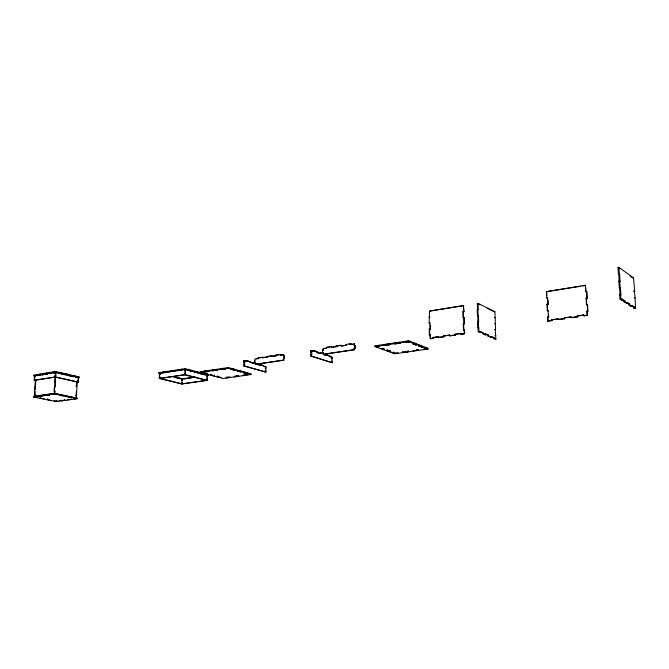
<?xml version="1.0" encoding="UTF-8"?>
<svg xmlns="http://www.w3.org/2000/svg" width="669" height="669" viewBox="0 0 669 669"><rect width="100%" height="100%" fill="white"/><g stroke="black" fill="none" stroke-linecap="round" stroke-linejoin="round"><path stroke-width="1" d="M332.259 357.305L329.198 356.569L329.198 355.883L332.259 357.305L332.259 358.659L331.673 358.743M336.465 346.785L331.623 347.52L331.222 346.676L326.413 347.403L326.815 348.248M331.623 347.52L331.222 346.676M313.928 351.25L313.343 351.334L313.937 350.556L313.928 351.25L310.751 350.481L310.742 351.869L311.737 351.919L311.721 354.704L310.725 354.662L310.717 356.059L332.25 362.74L331.866 358.534L331.289 358.617M320.351 353.366L320.351 352.68L319.765 353.458L320.351 353.366L316.571 352.404L319.765 353.458M322.575 352.898L323.579 352.948L322.575 352.898L322.583 350.088L323.587 350.138L322.583 350.088M354.537 349.778L354.135 348.206L354.537 349.778L323.579 354.353L323.177 352.814M323.177 350.004L323.186 348.599L326.413 348.114M326.664 354.771L326.079 355.54L326.664 354.771L329.784 355.799M317.156 352.312L317.156 351.618L313.937 350.556M311.721 354.704L311.135 354.796L310.742 351.869M332.25 362.74L311.311 355.967L311.319 354.57M311.328 351.785L311.336 350.389M283.355 358.726L283.756 360.223L283.355 358.726L284.342 358.768L284.367 356.033L283.388 355.983L283.405 354.62L280.344 355.08L280.353 354.394L275.854 355.08L275.845 355.766L266.931 356.435L267.341 357.238L266.931 356.435M284.367 356.033L283.798 356.117L283.405 354.62M283.924 358.643L283.957 355.9M275.854 355.08L276.264 355.891L271.371 356.435M283.815 354.746L280.763 355.214L280.353 354.394M247.02 361.319L246.485 361.402L247.028 360.658L247.02 361.319L243.784 360.616L243.759 361.946L244.72 361.988L244.67 364.664L243.708 364.622L243.683 365.951L265.978 372.106L265.635 368.075L265.1 368.151L266.036 368.193L266.053 366.888L260.249 364.53L259.706 365.266L260.249 364.53M271.79 356.569L271.38 355.757M258.117 357.773L258.527 358.576L258.117 357.773L267.341 357.238M262.925 357.907L262.516 357.104M253.685 363.267L253.15 363.351L253.693 362.606L253.685 363.267L247.028 360.658M251.118 374.548L251.126 373.896L228.397 367.557L200.098 371.747L200.081 372.39L223.112 378.495L251.118 374.548L228.38 368.218L200.081 372.39M254.588 360.315L254.964 363.133L254.588 360.315L255.132 360.24L255.157 358.893L258.109 358.442M283.756 360.223L255.483 364.396L255.09 362.924L254.546 363.008M244.67 364.664L244.135 364.739L243.759 361.946M265.978 372.106L244.218 365.876L244.252 364.538M244.302 361.87L244.327 360.532M244.327 372.876L244.336 372.223L243.817 372.298L247.605 373.135L247.589 373.787L243.8 372.951L247.589 373.787M244.812 374.623L246.878 374.331L246.861 374.974L246.468 374.222M247.07 373.854L247.087 373.21M238.632 375.501L238.616 376.137L234.526 376.714L234.543 376.078M228.38 368.218L228.397 367.557M230.471 369.246L234.367 370.108L230.471 369.246L231.006 368.51L234.376 369.447L230.487 368.586M230.997 369.171L231.006 368.51M220.745 369.522L225.344 369.029L220.745 369.522L220.753 368.87L224.098 368.368M221.171 369.639L220.753 368.87M210.584 374.322L210.568 374.966L214.431 375.786L211.07 374.891L211.086 374.247M213.929 375.861L214.448 375.142M216.589 370.141L216.605 369.48L212.474 370.091L217.032 369.597L217.015 370.25L212.458 370.743L217.015 370.25M217.266 376.739L221.071 377.55L217.266 376.739L217.274 376.103M217.768 376.672L217.785 376.028M204.271 371.956L208.778 371.471L204.271 371.956L204.288 371.303L208.795 370.818L204.288 371.303M204.814 374.673L204.831 374.046L201.009 373.243L204.831 374.046M206.863 379.206L207.357 379.139L207.014 376.522L207.423 376.63L206.93 376.697M207.699 373.352L207.181 374.071L207.198 373.419M207.323 380.393L207.457 375.376L185.137 369.489L159.473 373.369L159.289 378.42L181.851 383.998L207.323 380.393L184.978 374.623L159.289 378.42M208.36 375.418L208.377 374.791L185.221 368.652L158.586 372.7L158.561 373.335L185.204 369.296L208.36 375.418L206.328 375.71M201.494 373.168L200.984 373.871M187.922 369.581L187.412 370.292L191.334 371.119L191.359 370.484L187.429 369.656M188.466 377.341L188.859 378.069M192.296 376.789L192.697 377.517L182.486 378.997L173.062 376.614M194.746 372.023L194.763 371.387L194.269 371.462L197.648 372.357M179.81 378.32L179.836 377.701M181.976 369.965L182.001 369.33L178.071 369.924L178.046 370.559M184.644 369.564L184.602 370.843L185.53 370.885L185.447 373.453L184.519 373.411L184.477 374.699L206.83 380.469M184.978 374.623L185.137 369.489M185.204 369.296L185.221 368.652M174.157 370.517L174.567 371.262L174.157 370.517L171.239 370.961M176.465 376.848L175.972 377.533M162.968 373.018L162.559 372.273L166.405 371.696L166.815 372.441L164.892 372.725M170.269 371.103L170.687 371.855M159.774 377.266L159.331 377.157L159.807 377.082L159.766 378.353L182.328 383.931M160.343 374.673L159.95 373.302L160.393 373.411M53.662 373.018L56.087 372.625L55.176 372.349L55.109 373.511L55.962 373.545L55.82 375.869L54.967 375.836L54.9 376.998L78.022 382.175L78.49 380.97L77.654 380.937M78.064 380.878L78.181 378.595L78.616 378.696L78.181 378.595M77.186 398.665L77.219 398.097L54.348 393.339L33.483 396.424L33.45 397.001L56.413 401.609L77.186 398.665L54.314 393.924L33.45 397.001M78.022 382.175L78.674 377.559L55.577 372.282L34.47 375.752L34.178 380.327L36.201 380.77M71.098 399.385L67.452 399.744L71.098 399.385L71.131 398.808M77.512 377.508L75.564 377.065L75.965 376.363L72.511 375.568L72.076 376.212M75.513 398.607L73.891 398.833L74.359 398.348M75.948 398.691L76.509 395.772L75.672 395.739M76.074 395.68L76.35 391.256M76.174 386.59L76.835 381.966L77.261 382.066L76.35 398.64L74.326 398.925M64.717 399.719L64.684 400.288L61.071 400.647L61.54 400.171M68.598 375.418L69.032 374.774L65.537 373.979L65.102 374.615M64.257 400.196L64.291 399.627M39.488 395.697L52.349 393.79L52.767 394.467L54.799 394.166L54.975 391.248L54.122 391.214L54.398 386.54L55.251 386.573L55.527 381.915L54.674 381.882L55.36 377.165L54.314 393.924M55.535 372.115L55.577 371.538L79.536 377.023L79.511 377.592L55.535 372.115L33.634 375.719L33.667 375.15L55.577 371.538M34.178 380.327L55.301 376.931L55.577 372.282M54.599 400.974L54.239 400.463L54.206 401.032L56.33 401.325M55.97 400.815L55.937 401.375L58.337 401.183L56.372 401.467L56.405 400.898M56.188 394.601L56.221 394.016M56.413 401.609L56.447 401.04M62.016 373.168L61.573 373.812L62.016 373.168L58.471 372.357L58.027 373.001M47.022 373.294L46.989 373.871L46.571 373.193L47.022 373.294L44.622 373.687M45.852 395.329L49.523 394.944L45.852 395.329L46.337 394.844M47.248 399.059L47.215 399.627L50.719 400.33M47.608 399.569L47.641 399M53.47 372.232L49.79 372.666L50.2 373.344L51.814 373.076M49.08 394.852L49.565 394.367M53.018 372.131L53.428 372.809M40.642 374.347L40.199 374.247L40.608 374.916M40.157 397.629L40.123 398.206L44.07 398.858L43.719 398.348M40.516 398.147L40.558 397.578M46.571 373.193L43.376 373.72L43.786 374.397L42.197 374.657M42.64 395.805L43.092 395.897L39.446 396.274L43.125 395.312M35.097 379.223L34.646 379.122L34.571 380.268L55.343 377.099M34.847 376.998L34.395 376.898L34.863 375.694L35.49 375.827M36.201 380.41L35.357 380.377L34.295 397.035L36.72 396.834L35.139 397.068M35.106 391.49L34.688 396.976L36.937 397.428L36.979 396.851M35.909 384.993L35.457 384.901L34.771 389.55L35.616 389.584M35.574 384.14L35.808 380.477L35.357 380.377M40.199 374.247L37.029 374.765L36.996 375.342L39.814 375.05M36.578 396.909L36.937 397.428M621.518 300.138L621.468 299.277L622.346 299.143L622.404 300.005L621.518 300.138L619.979 299.135L619.711 294.837L620.899 294.904L620.472 288.055L619.285 287.988L618.867 281.147L620.046 281.223L619.628 274.407L618.44 274.34L618.022 267.541L618.892 267.391L633.526 277.844L634.68 291.266L633.819 291.4M618.44 274.34L619.628 274.407M39.061 374.607L37.029 374.765M547.794 298.039L546.69 297.981L546.397 291.659L585.383 285.245L586.044 291.893L586.864 291.768L587.215 298.232L586.086 298.173L586.445 304.663L587.574 304.721L587.926 311.236L586.797 311.169L587.332 315.433L587.114 311.353M54.164 372.692L55.619 372.449M38.108 375.401L40.173 375.058M42.231 374.724L47.39 373.879M49.447 373.536L51.513 373.202M53.579 372.859L55.636 372.524M430.159 323.119L429.105 323.068L429.54 311.093L463.466 305.524L464.002 311.729L462.931 311.679L463.099 317.733L464.169 317.783L464.336 323.855L463.266 323.796L463.441 329.884L464.512 329.934L464.621 333.747L461.066 334.274L460.69 333.354L455.045 334.191L455.422 335.102L455.045 334.191M546.397 291.659L580.567 286.29M582.615 285.947L585.693 285.446M37.506 375.669L39.521 375.342M41.545 375.008L43.56 374.673M45.584 374.347L47.599 374.013M49.623 373.687L51.638 373.352M463.826 305.691L429.54 311.093M477.549 309.555L477.357 303.475L478.076 303.358L494.935 311.695L495.144 317.624L494.441 317.733M632.673 277.978L633.526 277.844M618.867 281.147L620.046 281.223M55.962 373.545L55.109 373.511M65.537 373.979L69.032 374.774M34.646 379.122L34.704 379.281M55.82 375.869L54.967 375.836M546.69 297.981L547.468 297.856L548.087 304.378L547.878 299.854M585.383 285.245L585.735 291.701L586.864 291.768M462.931 311.679L464.002 311.729M478.076 303.358L478.268 309.438L477.189 309.387L477.382 315.484L478.452 315.542L478.644 321.655L477.574 321.605L477.758 327.735L478.837 327.793L478.954 331.632L480.375 332.276L480.35 331.506L485.987 334.793L485.962 334.032L485.242 334.14L485.268 334.901L485.987 334.793M55.811 377.266L54.958 377.232M430.033 317.181L428.988 317.131M619.285 287.988L620.472 288.055M494.232 311.804L494.935 311.695M547.275 310.675L548.388 310.734L547.275 310.675L546.983 304.32L547.76 304.194M586.086 298.173L587.215 298.232M35.457 384.901L35.516 385.06M429.105 323.068L429.791 322.96L430.284 329.073L430.2 325.109M463.099 317.733L464.169 317.783M477.382 315.484L478.452 315.542M546.983 304.32L548.087 304.378M55.527 381.915L54.674 381.882M633.535 291.207L634.68 291.266M619.711 294.837L620.899 294.904M619.979 299.135L620.857 299.001L622.404 300.005M433.219 338.38L432.835 337.477L433.219 338.38L430.485 338.782L430.41 335.044L429.356 334.993L429.23 329.023L429.908 328.922M463.266 323.796L464.336 323.855M477.574 321.605L478.644 321.655M587.574 304.721L586.755 304.847L586.395 298.366M55.251 386.573L54.398 386.54M429.23 329.023L430.284 329.073M634.254 298.039L635.115 297.906L635.533 308.551L633.501 307.924L633.451 307.079L631.887 306.067M621.468 299.277L623.909 300.874L624.787 300.741L624.846 301.594L627.263 303.166L627.204 302.313L629.596 303.877L629.654 304.721L632.021 306.268L631.971 305.424L634.312 306.954L634.371 307.79L635.533 308.551M623.909 300.874L623.968 301.727L624.846 301.594M331.222 347.378L340.939 345.204L341.332 346.049L346.233 345.313L340.939 345.915L340.939 345.204M345.84 345.171L345.84 344.46L350.765 343.715L351.166 344.568L354.511 344.058L354.52 345.488L355.139 345.396L355.155 348.256L354.528 348.348M163.955 372.24L165.879 371.947M172.652 370.927L174.592 370.626M258.535 357.898L262.934 357.229M267.349 356.56L271.798 355.891M276.272 355.214L280.771 354.528M329.7 347.111L326.413 347.403M338.414 345.789L336.064 345.94M349.193 344.15L351.166 343.849M262.507 357.781L266.923 357.112M350.765 343.715L350.773 344.426L354.511 344.058M178.481 370.676L180.446 370.375M256.562 358.868L258.527 358.576M326.012 348.365L323.186 348.599M623.968 301.727L626.385 303.3L627.263 303.166M76.6 386.682L76.584 386.531M494.642 323.679L495.353 323.57L495.562 329.533L494.851 329.633M159.908 374.556L159.431 374.632L159.866 374.74M354.118 343.916L354.127 345.346L355.139 345.396M627.129 302.965L628.726 304.01L629.596 303.877M244.185 362.071L244.72 361.988M311.152 352.003L311.737 351.919M190.866 370.559L191.359 370.484M250.373 361.636L246.493 360.733M316.571 351.71L317.156 351.618M552.009 320.643L551.641 319.665L552.009 320.643L547.752 321.053L547.568 317.056L548.68 317.114L548.555 314.38M586.797 311.169L587.926 311.236M628.726 304.01L628.785 304.855L629.654 304.721M54.122 391.214L54.975 391.248M429.356 334.993L430.41 335.044M463.441 329.884L464.512 329.934M477.758 327.735L478.837 327.793M547.568 317.056L548.68 317.114M250.365 362.297L249.83 362.381L253.15 363.351M628.785 304.855L631.16 306.394L632.021 306.268M354.135 348.206L355.155 348.256M283.773 358.852L284.342 358.768M633.451 307.079L634.312 306.954M408.826 340.822L374.924 345.848L374.933 346.575L394.668 353.767L428.035 349.051L428.026 348.323L408.826 340.822L408.834 341.566L374.933 346.575M551.641 319.665L558.289 318.904L551.975 319.841M564.335 317.792L571.067 317.014L564.335 317.792L564.695 318.77L564.653 317.967M577.205 315.885L577.564 316.872L577.205 315.885L583.711 314.915L584.062 315.91L587.332 315.433M34.336 396.458L38.693 395.814M256.453 363.652L260.241 365.19M376.99 346.667L378.545 347.236L375.961 346.617L375.953 345.898L379.54 345.564L379.549 346.291L376.99 346.667L376.982 345.94L379.54 345.564M386.03 344.401L384.299 344.66L389.868 344.042L387.752 344.15M394.702 343.858L400.33 343.23L394.702 343.858L394.693 343.122L399.937 342.344M405.222 341.566L408.542 341.073L408.55 341.809L410.44 342.545L410.432 341.809M432.835 337.477L438.329 336.666L438.713 337.569L444.249 336.75L443.865 335.846L444.249 336.75M443.865 335.846L449.434 335.018L449.819 335.93L455.422 335.102M577.523 316.061L584.02 315.099M633.501 307.924L634.371 307.79M221.18 368.987L223.689 368.611M399.452 342.62L394.693 343.122M405.598 341.708L408.249 341.315L428.035 349.051M433.203 337.628L438.697 336.816M444.233 335.997L449.802 335.177M455.405 334.341L461.05 333.513L461.066 334.274M243.683 365.951L244.218 365.876M255.065 364.271L283.338 360.098M310.717 356.059L311.311 355.967M323.169 354.219L354.144 349.644M547.752 321.053L551.682 320.468M557.963 318.728L558.005 319.531L564.368 318.595M570.741 316.838L570.782 317.65L577.247 316.696M583.711 314.915L583.753 315.735L587.022 315.25M52.316 394.376L56.597 394.543M160.2 378.453L184.912 374.807M375.961 346.617L379.549 346.291M389.492 344.627L384.307 345.388L389.876 344.769L389.483 343.891M408.55 341.809L405.23 342.302L410.44 342.545M430.033 334.893L430.108 338.631L432.851 338.23M438.329 336.666L438.346 337.419L443.881 336.599M449.434 335.018L449.451 335.779L455.062 334.952M460.707 334.115L464.621 333.747M564.695 318.77L558.005 319.531M577.564 316.872L570.782 317.65M478.118 327.902L478.235 331.74L478.954 331.632M494.516 329.483L495.562 329.533M480.375 332.276L478.235 331.74M59.792 394.76L59.758 395.337L63.296 396.073M479.631 331.615L483.169 332.777M263.494 365.483L259.714 364.613M482.449 332.878L482.474 333.647L483.194 333.538M329.198 356.569L329.784 356.485M416.419 344.15L415.758 344.242L415.767 344.97L416.427 344.878L416.419 344.15L413.434 342.98M195.172 376.99L182.068 378.888L181.909 383.822L206.42 380.36M207.457 375.376L206.554 375.342M210.568 374.966L211.07 374.891M266.053 366.888L263.803 366.461M183.983 378.938L186.015 378.646M188.048 378.353L191.1 377.91M485.242 334.14L488.73 335.278L488.755 336.039L491.498 337.268L491.472 336.515L494.182 337.745L494.215 338.489L495.896 339.25L495.227 329.374M67.226 396.742L70.312 397.528M387.075 349.962L387.083 350.681L390.729 351.685L390.721 350.974L387.828 350.238M418.727 346.124L422.315 347.169L418.727 346.124L418.71 345.396M488.01 335.386L488.036 336.139L488.755 336.039M495.06 335.612L495.771 335.504M387.083 350.681L390.729 351.685M488.036 336.139L491.498 337.268M73.816 397.67L73.791 398.247L76.35 398.64M491.665 337.025L494.182 337.745M206.453 379.106L206.947 379.03M265.593 370.685L265.066 370.76L266.003 370.802M331.289 361.335L331.866 361.252M331.673 361.461L332.25 361.377M393.079 352.864L398.08 353.098L394.927 353.541L393.079 352.864L393.071 352.153M493.471 337.845L493.496 338.598L494.215 338.489M75.973 398.122L54.39 393.489M416.478 349.778L418.543 349.477M59.407 400.622L61.389 400.338M74.251 398.515L77.219 398.097M226.431 377.224L228.455 376.94M235.563 375.936L237.612 375.644M408.257 351.66L403.156 352.379L402.78 351.534L402.788 352.245L408.257 351.66L408.249 350.941M418.192 350.063L413.024 350.79L418.56 350.196L418.184 349.343M425.994 348.231L426.011 348.95L423.393 349.318L427.023 349.001L427.006 348.281M61.506 400.739L64.684 400.288M495.896 339.25L493.496 338.598M246.46 374.866L242.32 375.451L246.861 374.974M36.31 396.165L36.762 396.257M35.323 394.192L34.479 394.158L34.93 394.25M33.634 375.719L35.633 376.162M34.796 376.831L35.24 376.931M55.301 376.931L78.424 382.108M43.376 373.72L43.828 373.82M49.79 372.666L50.234 372.767M58.947 372.625L60.72 373.034M72.971 375.836L74.694 376.229M59.006 373.285L64.851 374.623M66.8 375.066L73.615 376.622M61.682 374.055L65.679 374.966M67.678 375.426L73.674 376.798M76.676 377.475L77.102 377.575M159.807 377.082L160.251 377.191M182.369 382.693L181.475 382.66L181.893 382.76M174.157 377.266L178.054 378.253M182.445 380.226L181.558 380.193L181.968 380.293M174.275 377.107L182.01 379.064M162.559 372.273L162.993 372.39M166.405 371.696L166.84 371.805M178.071 369.924L178.498 370.032M194.763 371.387L198.141 372.282L197.631 372.984L204.321 374.749M188.29 369.882L190.004 370.333M182.001 369.33L182.428 369.439M207.683 373.996L203.769 373.16L207.181 374.071M234.526 376.714L234.125 376.605L238.616 376.137M216.605 369.48L217.032 369.597M237.721 370.383L241.041 371.303L238.03 370.685M244.336 372.223L247.605 373.135M243.708 364.622L244.135 364.739M253.693 362.606L255.341 363.091M243.784 360.616L246.485 361.402M256.436 364.312L259.706 365.266M310.751 350.481L313.343 351.334M324.507 355.022L326.079 355.54M320.351 352.68L323.52 353.725M313.351 350.64L315.768 351.442M320.56 353.031L322.14 353.55M326.857 355.114L328.42 355.632M323.52 354.411L326.664 355.456M375.953 345.898L377.901 346.609M382.517 348.298L384.048 348.858M421.57 346.157L419.371 345.296L419.388 346.024M416.427 344.878L412.79 343.816L415.767 344.97M427.023 349.001L424.564 348.39L426.011 348.95M482.474 333.647L485.268 334.901M485.962 334.032L488.73 335.278M495.353 323.57L495.144 317.624M477.357 303.475L480.024 304.788M487.124 308.3L493.346 311.369M622.346 299.143L624.787 300.741M635.115 297.906L634.388 291.074M618.022 267.541L619.645 268.704M630.231 276.238L631.854 277.401M631.101 305.557L631.16 306.394M626.335 302.447L626.385 303.3M618.892 267.391L619.318 274.19M619.745 281.005L620.163 287.846M620.589 294.703L620.857 299.001M618.75 274.549L619.168 281.365M619.594 288.197L620.021 295.046M586.546 291.567L586.905 298.048M587.257 304.537L587.616 311.052M548.053 310.558L548.354 316.939M546.724 291.843L546.891 295.455M547.309 304.504L547.56 309.948M547.894 317.231L548.078 321.22M490.753 336.616L490.778 337.377M477.909 309.27L478.101 315.375M478.293 321.496L478.486 327.634M477.733 315.659L477.925 321.772M463.466 305.524L463.642 311.562M463.809 317.616L463.977 323.687M464.152 329.775L464.253 333.588M463.291 311.846L463.458 317.892M463.634 323.963L463.801 330.043M429.598 329.181L429.724 335.144M421.646 346.534L421.662 347.261M407.881 350.807L407.889 351.518M393.698 352.07L393.707 352.78M390.086 351.066L390.094 351.777M387.711 349.87L387.719 350.589M379.156 345.421L379.164 346.149M354.746 345.254L354.754 348.114M381.631 348.365L380.996 348.457L384.683 349.477L381.631 348.365M237.712 371.036L237.186 371.111L241.032 371.956L237.712 371.036M230.052 377.182L226.013 377.751L230.462 377.291L230.052 377.182"/></g></svg>
